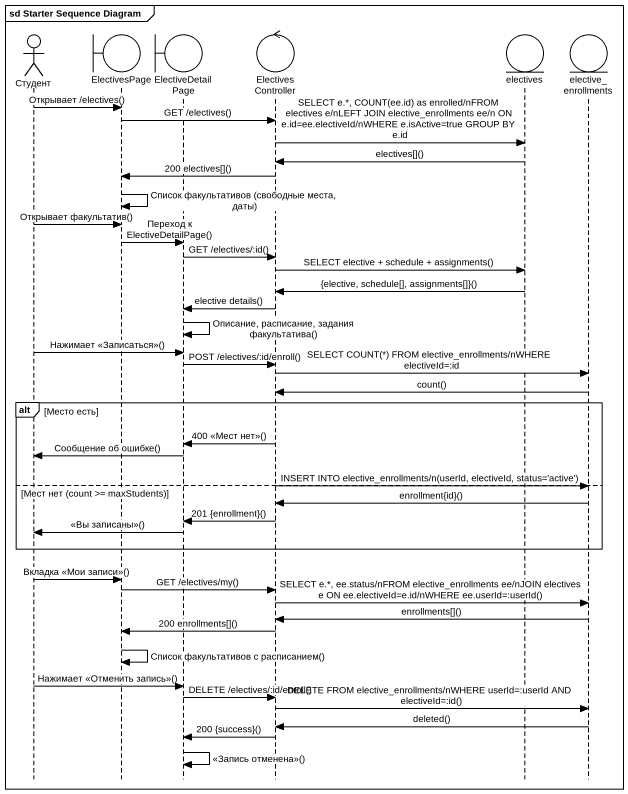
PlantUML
@startuml
mainframe sd Starter Sequence Diagram
hide footbox
actor Студент
boundary ElectivesPage
boundary ElectiveDetailPage
control ElectivesController
entity electives
entity elective_enrollments

Студент -> ElectivesPage : Открывает /electives()
ElectivesPage -> ElectivesController : GET /electives()
ElectivesController -> electives : SELECT e.*, COUNT(ee.id) as enrolled/nFROM electives e/nLEFT JOIN elective_enrollments ee/n ON e.id=ee.electiveId/nWHERE e.isActive=true GROUP BY e.id
electives -> ElectivesController : electives[]()
ElectivesController -> ElectivesPage : 200 electives[]()
ElectivesPage -> ElectivesPage : Список факультативов (свободные места, даты)
Студент -> ElectivesPage : Открывает факультатив()
ElectivesPage -> ElectiveDetailPage : Переход к ElectiveDetailPage()
ElectiveDetailPage -> ElectivesController : GET /electives/:id()
ElectivesController -> electives : SELECT elective + schedule + assignments()
electives -> ElectivesController : {elective, schedule[], assignments[]}()
ElectivesController -> ElectiveDetailPage : elective details()
ElectiveDetailPage -> ElectiveDetailPage : Описание, расписание, задания факультатива()
Студент -> ElectiveDetailPage : Нажимает <<Записаться>>()
ElectiveDetailPage -> ElectivesController : POST /electives/:id/enroll()
ElectivesController -> elective_enrollments : SELECT COUNT(*) FROM elective_enrollments/nWHERE electiveId=:id
elective_enrollments -> ElectivesController : count()
alt Место есть
  ElectivesController -> ElectiveDetailPage : 400 <<Мест нет>>()
  ElectiveDetailPage -> Студент : Сообщение об ошибке()
else Мест нет (count >= maxStudents)
  ElectivesController -> elective_enrollments : INSERT INTO elective_enrollments/n(userId, electiveId, status='active')
  elective_enrollments -> ElectivesController : enrollment{id}()
  ElectivesController -> ElectiveDetailPage : 201 {enrollment}()
  ElectiveDetailPage -> Студент : <<Вы записаны>>()
end
Студент -> ElectivesPage : Вкладка <<Мои записи>>()
ElectivesPage -> ElectivesController : GET /electives/my()
ElectivesController -> elective_enrollments : SELECT e.*, ee.status/nFROM elective_enrollments ee/nJOIN electives e ON ee.electiveId=e.id/nWHERE ee.userId=:userId()
elective_enrollments -> ElectivesController : enrollments[]()
ElectivesController -> ElectivesPage : 200 enrollments[]()
ElectivesPage -> ElectivesPage : Список факультативов с расписанием()
Студент -> ElectiveDetailPage : Нажимает <<Отменить запись>>()
ElectiveDetailPage -> ElectivesController : DELETE /electives/:id/enroll()
ElectivesController -> elective_enrollments : DELETE FROM elective_enrollments/nWHERE userId=:userId AND electiveId=:id()
elective_enrollments -> ElectivesController : deleted()
ElectivesController -> ElectiveDetailPage : 200 {success}()
ElectiveDetailPage -> ElectiveDetailPage : <<Запись отменена>>()
@enduml
